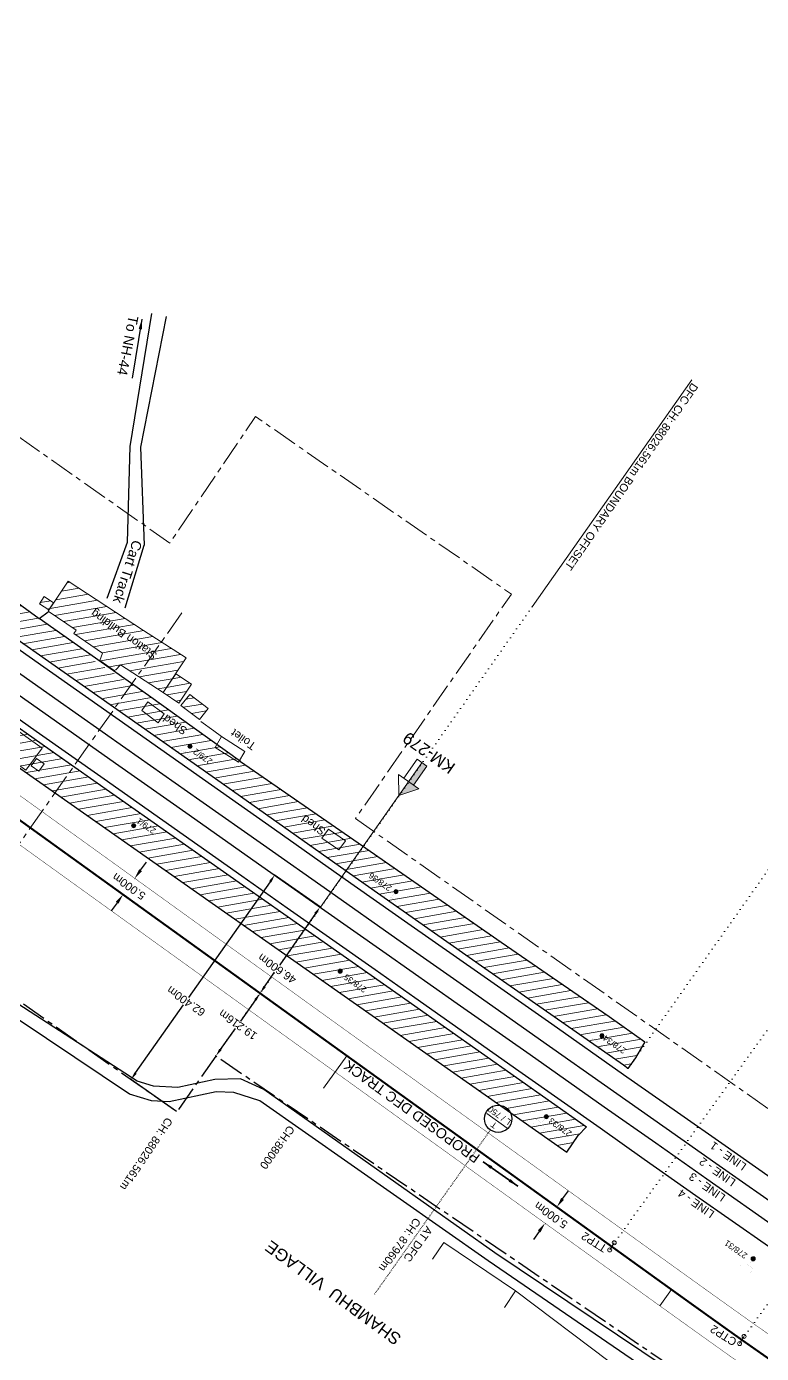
# Model space of a CAD drawing. Header units: metres. Extents: x 658484 to 662957, y 3366848 to 3369569.
# Drawn here: x 661693.5 to 661877.1, y 3367333.2 to 3367664.8 of the extents above; entities that cross this region are included whole.
import ezdxf
from ezdxf.enums import TextEntityAlignment as Align

# ---------------------------------------------------------------- set-up
doc = ezdxf.new("R2010")
doc.units = ezdxf.units.M
doc.header["$MEASUREMENT"] = 0
for name, pattern in [('CENTER', [2, 1.25, -0.25, 0.25, -0.25]), ('Connectivity IR to DFCC$0$DOT', [0.25, 0, -0.25]), ('DOT', [0.25, 0, -0.25]), ('NEW DFCC MAIN LINE - SHAMBHU - 05.03.2020$0$DOT', [0.25, 0, -0.25])]:
    doc.linetypes.add(name, pattern=pattern)
doc.layers.get('Defpoints').update_dxf_attribs({"color": 5, "lineweight": 0})
for name, color, linetype, lineweight in [('Cardinal_Leader', 10, 'Continuous', 0), ('COMMERCIAL_BLD_PUC', 7, 'Continuous', 13), ('COMPOUND_WALL', 7, 'Continuous', 13), ('Existing Chainage', 7, 'Continuous', 0), ('Existing IR Track', 7, 'Continuous', 0), ('Existing Railway Boundary', 36, 'CENTER', 0), ('GOVT_BUILDING', 7, 'Continuous', 13), ('GRILL', 7, 'Continuous', 13), ('KM STONE', 7, 'Continuous', 0), ('NEW DFCC MAIN LINE - SHAMBHU - 05.03.2020$0$EXG GRADES IN PLAN', 7, 'Continuous', 0), ('NEW DFCC MAIN LINE - SHAMBHU - 05.03.2020$0$Proposed Alignment', 7, 'Continuous', 0), ('NEW DFCC MAIN LINE - SHAMBHU - 05.03.2020$0$Proposed Chainage', 7, 'Continuous', 0), ('OHE MAST', 7, 'Continuous', 0), ('OHE MAST TEXT', 7, 'Continuous', 0), ('Proposed Curve_Details', 10, 'Continuous', 0), ('PROPOSED GRADES IN PLAN FOR LINK LINE', 10, 'Continuous', 0), ('Proposed TPTC Chainages', 10, 'Continuous', 0), ('RESIDENTIAL_BL_PUC', 7, 'Continuous', 13), ("SHAMBU STN. SRJ's", 7, 'Continuous', 13), ('SHED', 7, 'Continuous', 13), ('TOPO_TEXT', 7, 'Continuous', 13)]:
    doc.layers.add(name, color=color, linetype=linetype, lineweight=lineweight)
for name, color, linetype in [('CART_TRACK', 34, 'Continuous'), ('details$0$05 02 2020 (PRO)', 7, 'Continuous'), ('DFCC Boundary', 6, 'CENTER'), ('PLATFORM', 7, 'Continuous'), ('SUB_ROAD_EDGE', 34, 'Continuous'), ('Village Name', 7, 'Continuous')]:
    doc.layers.add(name, color=color, linetype=linetype)
doc.styles.add('ARIAL', font='arial.ttf')
doc.styles.add('details$0$PDF Arial', font='arial.ttf')
doc.styles.add('NEW DFCC MAIN LINE - SHAMBHU - 05.03.2020$0$Style-Arial', font='arial.ttf')
doc.styles.get("Standard").update_dxf_attribs({"font": 'arial.ttf'})
doc.styles.add('Style-Arial', font='arial.ttf')
doc.styles.add('Vill txt', font='arial.ttf', dxfattribs={"height": 3})
doc.linetypes.add('F-LINE', pattern='A,0.6,["X",Standard,S=0.3,R=0,X=0,Y=-0.15],0.1', length=0.7)
doc.dimstyles.new('DIM', dxfattribs={"dimtxt": 2.5, "dimasz": 2.5, "dimexe": 0.18, "dimexo": 0.0625, "dimgap": 0.09, "dimtad": 0, "dimtih": 1, "dimtoh": 1, "dimdec": 3, "dimzin": 0, "dimdsep": 46, "dimtxsty": 'Standard', "dimcen": 0.09, "dimadec": 0, "dimazin": 0, "dimtfac": 1, "dimtdec": 3, "dimtofl": 0, "dimtmove": 0, "dimatfit": 3, "dimfxl": 1, "dimtolj": 1, "dimtzin": 0, "dimarcsym": 0})
doc.dimstyles.new('ISO-25', dxfattribs={"dimtxt": 2.5, "dimasz": 2.5, "dimexe": 1.25, "dimexo": 0.625, "dimtad": 1, "dimtxsty": 'Standard', "dimcen": 2.5, "dimadec": 0, "dimazin": 0, "dimtfac": 1, "dimtmove": 0, "dimatfit": 3, "dimfxl": 1, "dimarcsym": 0})
doc.dimstyles.get("Standard").update_dxf_attribs({"dimtxt": 2.5, "dimasz": 2.5, "dimexe": 0.18, "dimexo": 0.0625, "dimgap": 0.09, "dimtad": 0, "dimtih": 1, "dimtoh": 1, "dimdec": 3, "dimzin": 0, "dimdsep": 46, "dimtxsty": 'Standard', "dimcen": 0.09, "dimadec": 0, "dimazin": 0, "dimtfac": 1, "dimtdec": 3, "dimtofl": 0, "dimtmove": 0, "dimatfit": 3, "dimfxl": 1, "dimtolj": 1, "dimtzin": 0, "dimarcsym": 0})
pattern_1 = [(9.818733, (0, 0), (-0.3197468843, 1.8475353664), [])]

# ---------------------------------------------------------------- blocks, each defined once
blk = doc.blocks.new('OHE MAST')
h = blk.add_hatch(color=256)
edge = h.paths.add_edge_path()
edge.add_arc((0, 0), 0.514, 0, 360)
at = {"const_width": 0.01, "flags": 128}
for points in [[(1.5, 3.5), (1.5, 2), (-1.5, 2), (-1.5, 3.5)], [(0, 2), (0, 0)]]:
    blk.add_lwpolyline(points, dxfattribs=at)
blk.add_circle((0, 0), 0.514)
blk = doc.blocks.new('KM POST PLAN')
at = {"extrusion": (0, 0, -1)}
h = blk.add_hatch(color=256, dxfattribs=at)
h.paths.add_polyline_path([(0, -20), (0, -8.47), (3, -8.47), (3, -20)])
h.paths.add_polyline_path([(0, -8.47), (0, 0), (6.25, -8.47), (3, -8.47)], flags=16)
at = {"flags": 128}
for points in [[(0, 0), (-6.25, -8.47), (6.25, -8.47)], [(0, 0), (0, -20)], [(0, 0), (6.25, -8.47)], [(3, -8.47), (3, -20), (-3, -20), (-3, -8.47)]]:
    blk.add_lwpolyline(points, dxfattribs=at)
at = {"style": 'Style-Arial'}
blk.add_attdef('KM-POST', text='', height=6, dxfattribs=at).set_placement((0, -26, -263.95), align=Align.MIDDLE_CENTER)
blk = doc.blocks.new('*D76')
at = {"layer": 'Defpoints', "color": 0, "transparency": 16777216}
for p in [(661766.76, 3367444.82), (661766.84, 3367444.77), (661751.78, 3367423.28)]:
    blk.add_point(p, dxfattribs=at)
at = {"layer": 'DFCC Boundary', "color": 0, "linetype": 'Continuous', "lineweight": -2, "ltscale": 0.5, "transparency": 16777216}
for p, q in [((661766.81, 3367444.79), (661766.99, 3367444.66)), ((661765.7, 3367443.12), (661756.77, 3367430.28)), ((661753, 3367424.86), (661755.5, 3367428.45)), ((661751.83, 3367423.24), (661752.01, 3367423.12))]:
    blk.add_line(p, q, dxfattribs=at)
at = {"layer": 'DFCC Boundary', "color": 0, "transparency": 16777216}
for points in [[(661765.97, 3367442.93), (661765.42, 3367443.31), (661766.84, 3367444.77)], [(661752.73, 3367425.05), (661753.28, 3367424.67), (661751.86, 3367423.22)]]:
    blk.add_solid(points, dxfattribs=at)
at = {"layer": 'DFCC Boundary', "color": 0, "transparency": 16777216, "insert": (661756.13, 3367429.36), "char_height": 2, "attachment_point": 5, "rotation": 145}
blk.add_mtext('\\A1;46.600m', dxfattribs=at)
blk = doc.blocks.new('*D78')
at = {"layer": 'Defpoints', "color": 0, "linetype": 'Continuous', "ltscale": 0.5, "transparency": 16777216}
for p in [(661755.53, 3367452.72), (661766.97, 3367444.68), (661731.06, 3367393.64)]:
    blk.add_point(p, dxfattribs=at)
at = {"layer": 'DFCC Boundary', "color": 0, "linetype": 'Continuous', "lineweight": -2, "ltscale": 0.5, "transparency": 16777216}
for p, q in [((661754.38, 3367451.08), (661734.02, 3367422.14)), ((661766.92, 3367444.71), (661755.39, 3367452.82)), ((661720.78, 3367403.32), (661732.74, 3367420.32)), ((661731.01, 3367393.68), (661719.48, 3367401.79))]:
    blk.add_line(p, q, dxfattribs=at)
at = {"layer": 'DFCC Boundary', "color": 0, "linetype": 'Continuous', "ltscale": 0.5, "transparency": 16777216}
for points in [[(661754.11, 3367451.28), (661754.65, 3367450.89), (661755.53, 3367452.72)], [(661720.51, 3367403.51), (661721.05, 3367403.13), (661719.63, 3367401.69)]]:
    blk.add_solid(points, dxfattribs=at)
at = {"layer": 'DFCC Boundary', "color": 0, "linetype": 'Continuous', "ltscale": 0.5, "transparency": 16777216, "insert": (661733.38, 3367421.23), "char_height": 2, "attachment_point": 5, "rotation": 145}
blk.add_mtext('\\A1;62.400m', dxfattribs=at)
blk = doc.blocks.new('*D119')
at = {"layer": 'Defpoints', "color": 0, "transparency": 16777216}
for p in [(661751.77, 3367423.28), (661751.87, 3367423.21), (661740.8, 3367407.5)]:
    blk.add_point(p, dxfattribs=at)
at = {"layer": 'DFCC Boundary', "color": 0, "linetype": 'Continuous', "lineweight": -2, "ltscale": 0.5, "transparency": 16777216}
for p, q in [((661750.72, 3367421.58), (661746.97, 3367416.27)), ((661751.82, 3367423.24), (661752.02, 3367423.11)), ((661741.95, 3367409.14), (661745.69, 3367414.45)), ((661740.75, 3367407.54), (661740.65, 3367407.61))]:
    blk.add_line(p, q, dxfattribs=at)
at = {"layer": 'DFCC Boundary', "color": 0, "transparency": 16777216}
for points in [[(661750.99, 3367421.39), (661750.44, 3367421.77), (661751.87, 3367423.21)], [(661741.68, 3367409.34), (661742.22, 3367408.95), (661740.8, 3367407.51)]]:
    blk.add_solid(points, dxfattribs=at)
at = {"layer": 'DFCC Boundary', "color": 0, "transparency": 16777216, "insert": (661746.33, 3367415.36), "char_height": 2, "attachment_point": 5, "rotation": 144.8187}
blk.add_mtext('\\A1;19.216m', dxfattribs=at)
blk = doc.blocks.new('*D161')
at = {"layer": 'Defpoints', "color": 0, "transparency": 16777216}
for p in [(661825.98, 3367369.81), (661825.98, 3367369.81), (661823.06, 3367365.75)]:
    blk.add_point(p, dxfattribs=at)
at = {"layer": 'Proposed Curve_Details', "color": 0, "lineweight": -2, "transparency": 16777216}
for p, q in [((661827.44, 3367371.84), (661828.9, 3367373.87)), ((661826.03, 3367369.77), (661826.13, 3367369.7)), ((661823.11, 3367365.72), (661823.2, 3367365.65)), ((661821.59, 3367363.72), (661820.13, 3367361.7))]:
    blk.add_line(p, q, dxfattribs=at)
at = {"layer": 'Proposed Curve_Details', "color": 0, "transparency": 16777216}
for points in [[(661827.78, 3367371.59), (661827.1, 3367372.08), (661825.98, 3367369.81)], [(661821.93, 3367363.48), (661821.26, 3367363.97), (661823.06, 3367365.75)]]:
    blk.add_solid(points, dxfattribs=at)
at = {"layer": 'Proposed Curve_Details', "color": 0, "transparency": 16777216, "insert": (661824.52, 3367367.78), "char_height": 2, "attachment_point": 5, "rotation": 144.8187}
blk.add_mtext('\\A1;5.000m', dxfattribs=at)
blk = doc.blocks.new('*D164')
at = {"layer": 'Defpoints', "color": 0, "transparency": 16777216}
for p in [(661720.56, 3367451.94), (661720.56, 3367451.94), (661717.63, 3367447.88)]:
    blk.add_point(p, dxfattribs=at)
at = {"layer": 'Proposed Curve_Details', "color": 0, "lineweight": -2, "transparency": 16777216}
for p, q in [((661722.02, 3367453.97), (661723.48, 3367455.99)), ((661720.61, 3367451.9), (661720.7, 3367451.83)), ((661717.69, 3367447.84), (661717.78, 3367447.78)), ((661716.17, 3367445.85), (661714.71, 3367443.82))]:
    blk.add_line(p, q, dxfattribs=at)
at = {"layer": 'Proposed Curve_Details', "color": 0, "transparency": 16777216}
for points in [[(661722.36, 3367453.72), (661721.68, 3367454.21), (661720.56, 3367451.94)], [(661716.51, 3367445.61), (661715.83, 3367446.1), (661717.63, 3367447.88)]]:
    blk.add_solid(points, dxfattribs=at)
at = {"layer": 'Proposed Curve_Details', "color": 0, "transparency": 16777216, "insert": (661719.1, 3367449.91), "char_height": 2, "attachment_point": 5, "rotation": 144.8187}
blk.add_mtext('\\A1;5.000m', dxfattribs=at)

msp = doc.modelspace()

# ---------------------------------------------------------------- hatches: boundary and pattern name
at = {"layer": 'PLATFORM', "linetype": 'Continuous', "lineweight": 9}
h = msp.add_hatch(dxfattribs=at)
h.set_pattern_fill('ANSI31', scale=15, angle=180)
h.set_pattern_definition(pattern_1)
h.paths.add_polyline_path([(661556.391, 3367606.436), (661558.272, 3367605.084), (661598.704, 3367576.574), (661632.001, 3367553.283), (661665.105, 3367529.919), (661692.826, 3367510.44), (661740.694, 3367476.792), (661773.375, 3367453.746), (661808.025, 3367429.433), (661842.63, 3367405.224), (661843.759, 3367404.413), (661845.623, 3367407.108), (661847.962, 3367411.104), (661812.074, 3367435.987), (661777.6451, 3367459.9375), (661745.0296, 3367482.5002), (661727.9162, 3367494.7949), (661723.97, 3367497.63), (661710.715, 3367506.068), (661710.3175, 3367507.239), (661697.9559, 3367515.9394), (661696.0659, 3367517.2851), (661670.739, 3367535.7645), (661637.0856, 3367559.076), (661603.2412, 3367582.6625), (661562.8602, 3367610.9235), (661558.284, 3367609.063)])
h = msp.add_hatch(dxfattribs=at)
h.set_pattern_fill('ANSI31', scale=15, angle=180)
h.set_pattern_definition(pattern_1)
h.paths.add_polyline_path([(661544.8774, 3367582.5508), (661584.0621, 3367555.0935), (661623.4567, 3367527.4891), (661663.829, 3367499.159), (661695.0625, 3367477.2112), (661750.8542, 3367438.0061), (661785.5166, 3367413.6487), (661828.449, 3367383.48), (661831.343, 3367387.697), (661833.384, 3367389.827), (661789.675, 3367420.696), (661757.821, 3367443.029), (661700.883, 3367483.02), (661668.294, 3367506.067), (661627.995, 3367534.376), (661589.208, 3367561.409), (661548.875, 3367589.87)])
h = msp.add_hatch(dxfattribs=at)
h.set_pattern_fill('ANSI31', scale=15, angle=180)
h.set_pattern_definition(pattern_1)
h.paths.add_polyline_path([(661703.957, 3367526.184), (661698.956, 3367518.661), (661705.95, 3367513.978), (661705.356, 3367513.086), (661712.536, 3367508.222), (661711.854, 3367506.38), (661715.455, 3367503.908), (661715.833, 3367504.06), (661717.037, 3367505.267), (661721.2416, 3367502.5276), (661727.2121, 3367511.0044), (661722.783, 3367513.89)])
h.paths.add_polyline_path([(661733.372, 3367506.991), (661727.2121, 3367511.0044), (661721.2416, 3367502.5276), (661727.626, 3367498.368)])
h.paths.add_polyline_path([(661727.5971, 3367508.7178), (661710.6532, 3367520.6559), (661708.3878, 3367517.4407), (661725.3317, 3367505.5025)], flags=9)
h = msp.add_hatch(dxfattribs=at)
h.set_pattern_fill('ANSI31', scale=15, angle=180)
h.set_pattern_definition(pattern_1)
h.paths.add_polyline_path([(661700.2741, 3367520.8159), (661697.945, 3367522.359), (661696.746, 3367520.559), (661699.075, 3367519.016)])
h = msp.add_hatch(dxfattribs=at)
h.set_pattern_fill('ANSI31', scale=15, angle=180)
h.set_pattern_definition(pattern_1)
h.paths.add_polyline_path([(661734.777, 3367500.446), (661730.828, 3367503.069), (661727.626, 3367498.368), (661731.575, 3367495.745)])
h = msp.add_hatch(dxfattribs=at)
h.set_pattern_fill('ANSI31', scale=15, angle=180)
h.set_pattern_definition(pattern_1)
h.paths.add_polyline_path([(661734.2861, 3367497.8941), (661732.087, 3367495.16), (661736.713, 3367491.634), (661738.912, 3367494.368)])

# ---------------------------------------------------------------- linework, layer by layer
at = {"layer": 'Cardinal_Leader', "linetype": 'Continuous', "lineweight": 13}
for p, q in [((661839.1979, 3367359.0734), (661840.3268, 3367360.8691)), ((661871.65, 3367335.6886), (661872.7789, 3367337.4843))]:
    msp.add_line(p, q, dxfattribs=at)
for centre in [(661840.3268, 3367360.8691), (661839.1979, 3367359.0734), (661872.7789, 3367337.4843), (661871.65, 3367335.6886)]:
    msp.add_circle(centre, 0.5, dxfattribs=at)
at = {"layer": 'CART_TRACK', "linetype": 'Continuous'}
for points in [[(661718.779, 3367535.97, 268.38), (661719.392, 3367559.801, 268.163), (661724.797, 3367593.06, 268.26)], [(661728.39, 3367592.281, 268.22), (661721.99, 3367559.678, 268.173), (661722.877, 3367535.172, 268.392)]]:
    msp.add_polyline3d(points, dxfattribs=at)
at = {"layer": 'COMMERCIAL_BLD_PUC', "linetype": 'Continuous'}
msp.add_polyline3d([(661794.9635, 3367356.8139, 268.565), (661797.761, 3367360.958, 268.565), (661815.684, 3367348.859, 268.493), (661812.8865, 3367344.7149, 268.493)], dxfattribs=at)
at = {"layer": 'COMPOUND_WALL', "linetype": 'Continuous', "elevation": 267.778}
msp.add_lwpolyline([(661839.05, 3367331.235), (661815.684, 3367348.859)], dxfattribs=at)
at = {"layer": 'DFCC Boundary', "color": 6, "linetype": 'Continuous', "lineweight": 13, "ltscale": 5, "flags": 128}
msp.add_lwpolyline([(661859.672, 3367576.5036), (661819.8188, 3367519.7678)], dxfattribs=at)
at = {"layer": 'DFCC Boundary', "color": 6, "linetype": 'DOT', "lineweight": 13, "ltscale": 5, "flags": 128}
msp.add_lwpolyline([(661819.8188, 3367519.7678), (661741.1824, 3367408.0402)], dxfattribs=at)
at = {"layer": 'DFCC Boundary', "lineweight": 25, "ltscale": 5, "flags": 128}
for points in [[(661561.822, 3367512.5773), (661580.052, 3367499.8194), (661600.3403, 3367485.5773), (661620.9405, 3367471.1157), (661641.0444, 3367456.9932), (661661.6649, 3367442.5075), (661679.7841, 3367429.7385), (661698.1839, 3367416.7718), (661714.1693, 3367405.5254), (661730.4727, 3367394.0552), (661731.0612, 3367393.6416)], [(661740.8048, 3367407.503), (661731.0612, 3367393.6416)], [(661912.4554, 3367290.4105), (661740.8048, 3367407.503)]]:
    msp.add_lwpolyline(points, dxfattribs=at)
at = {"layer": 'Existing Chainage', "color": 0, "linetype": 'Continuous', "lineweight": 13, "flags": 128}
msp.add_lwpolyline([(661786.5582, 3367472.6377), (661766.9455, 3367444.6917)], dxfattribs=at)
at = {"layer": 'Existing IR Track', "lineweight": 25, "flags": 128}
for points in [[(661682.3105, 3367515.7197), (661703.7638, 3367500.6203), (661721.1245, 3367488.405), (661739.7317, 3367475.3126), (661755.4563, 3367464.2051), (661772.2812, 3367452.3205), (661788.7663, 3367440.7662), (661806.9876, 3367427.9949), (661824.7106, 3367415.5522), (661842.6539, 3367402.9548), (661856.1072, 3367393.5113), (661868.0062, 3367385.1589), (661887.134, 3367371.7381)], [(661679.5258, 3367511.7639), (661700.5631, 3367496.9761), (661718.3425, 3367484.4549), (661736.7798, 3367471.4704), (661752.6965, 3367460.2822), (661769.3014, 3367448.6102), (661786.0069, 3367436.8511), (661804.3162, 3367423.963), (661821.915, 3367411.5839), (661840.1262, 3367398.7741), (661853.2972, 3367389.5207), (661865.7255, 3367380.7891), (661884.3133, 3367367.7344)], [(661676.9134, 3367508.0537), (661697.5723, 3367493.541), (661715.7297, 3367480.7451), (661734.1294, 3367467.7785), (661750.0744, 3367456.5606), (661766.3782, 3367445.0901), (661783.3898, 3367433.1327), (661801.1069, 3367420.6794), (661819.3138, 3367407.8881), (661837.8507, 3367394.865), (661850.6913, 3367385.822), (661863.43, 3367376.8508), (661881.6969, 3367364.018)], [(661674.1156, 3367504.0834), (661695.9624, 3367488.7329), (661712.9363, 3367476.7774), (661747.2781, 3367452.5888), (661758.6342, 3367444.5902), (661780.5838, 3367429.1515), (661790.5248, 3367422.1593), (661816.4792, 3367403.8641), (661836.7747, 3367389.5578), (661847.8424, 3367381.7754), (661860.7394, 3367372.7075), (661878.8527, 3367359.9837)]]:
    msp.add_lwpolyline(points, dxfattribs=at)
at = {"layer": 'Existing Railway Boundary', "ltscale": 5, "flags": 128}
msp.add_lwpolyline([(661261.7916, 3367825.2642), (661281.9673, 3367853.5492), (661519.2212, 3367686.6915), (661517.7393, 3367684.5844), (661729.3129, 3367535.7068), (661750.7414, 3367567.33), (661814.6324, 3367522.9577), (661775.683, 3367466.875), (662181.4064, 3367181.5761)], dxfattribs=at)
at = {"layer": 'GOVT_BUILDING', "linetype": 'Continuous'}
for points in [[(661727.626, 3367498.368), (661717.037, 3367505.267), (661715.833, 3367504.06), (661715.455, 3367503.908), (661711.854, 3367506.38), (661712.536, 3367508.222), (661705.356, 3367513.086), (661705.95, 3367513.978), (661698.956, 3367518.661), (661703.957, 3367526.184), (661722.783, 3367513.89), (661733.372, 3367506.991)], [(661699.075, 3367519.016), (661696.746, 3367520.559), (661697.945, 3367522.359), (661700.2741, 3367520.8159)], [(661734.777, 3367500.446), (661731.575, 3367495.745), (661727.626, 3367498.368), (661730.828, 3367503.069)], [(661738.912, 3367494.368), (661736.713, 3367491.634), (661732.087, 3367495.16), (661734.2861, 3367497.8941)], [(661696.576, 3367478.703), (661697.907, 3367480.551), (661696.017, 3367481.903), (661694.6859, 3367480.0548)]]:
    msp.add_lwpolyline(points, close=True, dxfattribs=at)
at = {"layer": 'GRILL', "linetype": 'Continuous'}
msp.add_polyline3d([(661737.089, 3367491.091, 269.474), (661740.336, 3367488.777, 269.732), (661742.2581, 3367487.3446, 270.598)], dxfattribs=at)
at = {"layer": 'NEW DFCC MAIN LINE - SHAMBHU - 05.03.2020$0$EXG GRADES IN PLAN', "color": 1, "linetype": 'NEW DFCC MAIN LINE - SHAMBHU - 05.03.2020$0$DOT', "ltscale": 5}
for points in [[(661907.5406, 3367454.3787), (661839.7178, 3367359.9094)], [(661872.2145, 3367336.5865), (661938.6988, 3367429.4527), (661935.2461, 3367431.9246), (661938.8888, 3367436.8035)]]:
    msp.add_lwpolyline(points, dxfattribs=at)
at = {"layer": 'NEW DFCC MAIN LINE - SHAMBHU - 05.03.2020$0$Proposed Alignment', "color": 1, "lineweight": 30, "const_width": 0.5, "flags": 128}
msp.add_lwpolyline([(662022.0284, 3367235.6498, -0.01290533), (661872.2145, 3367336.5865), (661868.1433, 3367339.4892), (661864.0757, 3367342.3969), (661860.0113, 3367345.309), (661855.9495, 3367348.2247), (661851.8897, 3367351.1434), (661847.8316, 3367354.0642), (661843.7744, 3367356.9864), (661839.7178, 3367359.9094), (660850.004, 3368073.0882)], format="xyb", dxfattribs=at)
at = {"layer": 'NEW DFCC MAIN LINE - SHAMBHU - 05.03.2020$0$Proposed Alignment', "color": 1, "linetype": 'F-LINE', "lineweight": 18, "ltscale": 5, "const_width": 0.1, "flags": 128}
for points in [[(662107.6074, 3367187.6497), (662058.5106, 3367218.5243), (662054.2782, 3367221.1861), (662050.0468, 3367223.8482), (662045.8172, 3367226.5114), (662041.5898, 3367229.1763), (662037.365, 3367231.8438), (662033.1456, 3367234.5131), (662028.928, 3367237.1877), (662024.7114, 3367239.869, -0.01290533), (661875.1144, 3367340.6597), (661871.0485, 3367343.5585), (661866.9856, 3367346.4629), (661862.9234, 3367349.3734), (661858.8652, 3367352.2866), (661854.8084, 3367355.2031), (661850.7524, 3367358.1223), (661846.6967, 3367361.0435), (661842.6407, 3367363.966), (661305.8378, 3367750.7813)], [(662101.8454, 3367179.476), (662052.7487, 3367210.3506), (662048.5162, 3367213.0123), (662044.2849, 3367215.6744), (662040.0552, 3367218.3376), (662035.8278, 3367221.0025), (662031.603, 3367223.67), (662027.3837, 3367226.3393), (662023.166, 3367229.0139), (662018.9494, 3367231.6952, -0.01290533), (661869.3524, 3367332.4859), (661865.2865, 3367335.3848), (661861.2237, 3367338.2891), (661857.1614, 3367341.1997), (661853.1032, 3367344.1128), (661849.0464, 3367347.0293), (661844.9904, 3367349.9486), (661840.9347, 3367352.8698), (661836.8788, 3367355.7923), (661300.0759, 3367742.6075)]]:
    msp.add_lwpolyline(points, format="xyb", dxfattribs=at)
at = {"layer": 'NEW DFCC MAIN LINE - SHAMBHU - 05.03.2020$0$Proposed Chainage', "color": 1, "linetype": 'Continuous', "lineweight": 0, "flags": 128}
for points in [[(661767.6678, 3367399.5022), (661773.514, 3367407.6152)], [(661851.7308, 3367345.0991), (661854.649, 3367349.1592)]]:
    msp.add_lwpolyline(points, dxfattribs=at)
at = {"layer": 'PLATFORM', "linetype": 'Continuous'}
for points in [[(661560.178, 3367608.133, 269.973), (661562.668, 3367611.025, 268.965), (661635.395, 3367560.245, 270.02), (661669.684, 3367536.536, 270.366), (661696.665, 3367516.848, 270.229), (661698.926, 3367518.564, 270.418)], [(661845.623, 3367407.108, 270.491), (661843.759, 3367404.413, 270.473), (661842.63, 3367405.224, 270.643), (661808.025, 3367429.433, 270.689), (661773.375, 3367453.746, 270.719), (661740.694, 3367476.792, 270.721), (661692.826, 3367510.44, 270.623), (661665.105, 3367529.919, 270.549), (661632.001, 3367553.283, 270.599), (661598.704, 3367576.574, 270.567), (661558.272, 3367605.084, 270.59), (661556.391, 3367606.436, 270.379)], [(661548.875, 3367589.87, 270.411), (661544.85, 3367582.57, 269.743), (661635.092, 3367519.336, 270.236), (661644.291, 3367512.83, 270.279), (661663.829, 3367499.159, 270.193), (661828.449, 3367383.48, 269.859), (661831.343, 3367387.697, 270.379)], [(661548.875, 3367589.87, 270.411), (661589.208, 3367561.409, 270.335), (661627.995, 3367534.376, 270.367), (661668.294, 3367506.067, 270.53), (661700.883, 3367483.02, 270.592), (661757.821, 3367443.029, 270.607), (661789.675, 3367420.696, 270.594), (661833.384, 3367389.827, 270.574), (661831.343, 3367387.697, 270.379)], [(661746.948, 3367481.122, 270.655), (661723.97, 3367497.63, 270.648), (661696.665, 3367516.848, 270.229)], [(661746.939, 3367481.128, 270.657), (661776.388, 3367460.812, 270.522), (661812.074, 3367435.987, 270.643), (661839.027, 3367417.429, 270.011), (661847.962, 3367411.104, 270.104), (661845.623, 3367407.108, 270.491)]]:
    msp.add_polyline3d(points, dxfattribs=at)
at = {"layer": 'Proposed Curve_Details', "color": 1}
msp.add_lwpolyline([(661813.622, 3367389.5423), (661808.5221, 3367393.1373)], dxfattribs=at)
at = {"layer": 'Proposed Curve_Details', "color": 1, "linetype": 'Connectivity IR to DFCC$0$DOT'}
msp.add_lwpolyline([(661780.4721, 3367348.0357), (661809.3973, 3367389.0684)], dxfattribs=at)
at = {"layer": 'Proposed Curve_Details', "color": 1, "lineweight": 30}
msp.add_circle((661811.353, 3367391.8637), 3.4115, dxfattribs=at)
at = {"layer": 'RESIDENTIAL_BL_PUC', "linetype": 'Continuous'}
msp.add_lwpolyline([(661746.451, 3367480.957), (661740.638, 3367484.633), (661742.2581, 3367487.3446), (661748.057, 3367483.645)], close=True, dxfattribs=at)
at = {"layer": "SHAMBU STN. SRJ's", "color": 7, "linetype": 'CENTER', "lineweight": 15, "ltscale": 5}
msp.add_line((661732.3245, 3367518.2629), (661640.886, 3367388.4414), dxfattribs=at)
at = {"layer": "SHAMBU STN. SRJ's", "linetype": 'DOT', "lineweight": 13, "ltscale": 5, "flags": 128}
msp.add_lwpolyline([(661843.759, 3367404.413), (661890.2463, 3367470.297)], dxfattribs=at)
at = {"layer": 'SHED', "linetype": 'Continuous'}
for points in [[(661726.419, 3367490.806, 270.84), (661722.3, 3367493.831, 270.845), (661723.808, 3367496.053, 270.846), (661727.927, 3367493.028, 270.846)], [(661681.326, 3367487.59, 270.223), (661685.352, 3367493.067, 270.619), (661697.406, 3367484.447, 270.627), (661693.3732, 3367478.9607, 270.627)], [(661771.562, 3367459.083, 270.69), (661767.33, 3367462.006, 270.695), (661768.992, 3367464.216, 270.694), (661773.224, 3367461.293, 270.694)]]:
    msp.add_polyline3d(points, close=True, dxfattribs=at)
at = {"layer": 'SUB_ROAD_EDGE', "linetype": 'Continuous'}
for points in [[(662144.9171, 3367129.8132), (662122.554, 3367145.527), (662086.997, 3367170.811), (662059.312, 3367193.422), (662025.32, 3367221.029), (661992.933, 3367242.991), (661952.843, 3367265.573), (661923.296, 3367282.787), (661885.394, 3367308.14), (661853.314, 3367329.6), (661810.532, 3367358.333), (661752.835, 3367399.2), (661746.985, 3367401.864), (661740.561, 3367401.649), (661731.315, 3367399.696), (661725.238, 3367399.993), (661721.124, 3367401.244), (661686.817, 3367423.462), (661645.738, 3367450.623), (661596.205, 3367481.922), (661547.614, 3367509.425), (661522.503, 3367521.18)], [(661949.1756, 3367264.2203), (661922.38, 3367279.428), (661883.89, 3367304.925), (661851.945, 3367326.829), (661808.826, 3367356.372), (661751.806, 3367396.318), (661745.286, 3367398.426), (661740.865, 3367398.582), (661729.124, 3367396.127), (661724.737, 3367396.322), (661719.268, 3367398.004), (661684.75, 3367421.092), (661643.926, 3367447.617), (661594.442, 3367479.558), (661545.891, 3367506.98), (661521.5569, 3367518.2026)]]:
    msp.add_lwpolyline(points, dxfattribs=at)
for points in [[(661713.665, 3367521.923, 268.564), (661718.759, 3367535.956, 268.395)], [(661718.195, 3367519.508, 268.562), (661722.872, 3367535.173, 268.392)]]:
    msp.add_polyline3d(points, dxfattribs=at)

# ---------------------------------------------------------------- block references
at = {"layer": 'KM STONE'}
ref = msp.add_blockref('KM POST PLAN', (661786.5582, 3367472.6377), dxfattribs=dict(at, xscale=0.5000000000000017, yscale=0.5000000000000017, zscale=0.5000000000000017, rotation=144.8957112836983))
ref.add_attrib('KM-POST', 'KM-279', dxfattribs={"layer": '0', "height": 3, "rotation": 144.895711, "style": 'Style-Arial'}).set_placement((661794.0341, 3367483.2731), align=Align.MIDDLE_CENTER)
at = {"layer": 'OHE MAST', "color": 2, "rotation": 143.390831856612}
for p in [(661734.352, 3367484.938), (661720.3, 3367465.094), (661785.799, 3367448.603), (661771.865, 3367428.738), (661837.251, 3367412.572), (661823.379, 3367392.39), (661823.382, 3367392.387), (661875.039, 3367356.87)]:
    msp.add_blockref('OHE MAST', p, dxfattribs=at)

# ---------------------------------------------------------------- texts
at = {"layer": 'CART_TRACK', "linetype": 'Continuous'}
for s, rotation, p in [('To NH-44', 258.894, (661718.8278, 3367585.0682)), ('Cart Track', 251.989877, (661718.7675, 3367528.5304))]:
    msp.add_text(s, height=2.5, rotation=rotation, dxfattribs=at).set_placement(p, align=Align.MIDDLE_CENTER)
at = {"layer": 'details$0$05 02 2020 (PRO)', "color": 1, "style": 'details$0$PDF Arial'}
msp.add_text('PROPOSED DFC TRACK', height=2.507069, rotation=144, dxfattribs=at).set_placement((661807.0159, 3367382.6301))
at = {"layer": 'DFCC Boundary', "color": 6, "linetype": 'Continuous', "ltscale": 5}
for s, rotation, p in [('DFC CH: 88026.561m BOUNDARY OFFSET', 235.277329, (661859.7744, 3367575.91)), ('CH: 88026.561m', 236.152377, (661728.4953, 3367392.3934))]:
    msp.add_text(s, height=2, rotation=rotation, dxfattribs=at).set_placement(p)
at = {"layer": 'NEW DFCC MAIN LINE - SHAMBHU - 05.03.2020$0$Proposed Chainage', "color": 1, "lineweight": 0, "insert": (661759.8267, 3367389.8182), "char_height": 2, "attachment_point": 4, "rotation": 234.223822, "line_spacing_factor": 0.6, "style": 'NEW DFCC MAIN LINE - SHAMBHU - 05.03.2020$0$Style-Arial'}
msp.add_mtext('CH:88000', dxfattribs=at)
at = {"layer": 'OHE MAST TEXT', "style": 'ARIAL'}
for s, p in [('279/2', (661737.5591, 3367482.3497)), ('279/1', (661723.4056, 3367465.03)), ('278/36', (661781.8571, 3367451.0638)), ('278/35', (661775.6348, 3367425.679)), ('278/34', (661840.4021, 3367410.416)), ('278/33', (661826.8417, 3367389.7257)), ('278/31', (661870.7082, 3367359.2111))]:
    msp.add_text(s, height=1.5, rotation=145, dxfattribs=at).set_placement(p, align=Align.MIDDLE_CENTER)
at = {"layer": 'Proposed Curve_Details', "color": 1, "char_height": 1.5, "attachment_point": 1, "rotation": 144.818733}
for s, insert, width in [('L / 750', (661813.8368, 3367390.1803), 7.640496), ('T', (661810.3605, 3367389.3004), 1.2309)]:
    msp.add_mtext(s, dxfattribs=dict(at, insert=insert, width=width))
at = {"layer": 'PROPOSED GRADES IN PLAN FOR LINK LINE', "linetype": 'Continuous', "lineweight": 0, "insert": (661792.8093, 3367365.6933), "char_height": 2, "attachment_point": 4, "rotation": 234.239887, "line_spacing_factor": 1.08, "style": 'Style-Arial'}
msp.add_mtext('AT DFC \\PCH: 87960m', dxfattribs=at)
at = {"layer": 'Proposed TPTC Chainages', "linetype": 'Continuous', "lineweight": 0, "char_height": 2, "attachment_point": 4, "rotation": 147.770395, "line_spacing_factor": 0.6, "style": 'ARIAL'}
for s, insert in [('\\pxsm1;TTP2', (661838.1766, 3367359.1918)), ('\\pxsm1;CTP2', (661870.6288, 3367335.8071))]:
    msp.add_mtext(s, dxfattribs=dict(at, insert=insert))
at = {"layer": "SHAMBU STN. SRJ's", "color": 7, "style": 'ARIAL'}
for s, p in [('LINE - 1', (661873.5423, 3367380.4169)), ('LINE - 2', (661870.8603, 3367376.4597)), ('LINE - 3', (661868.304, 3367372.6574)), ('LINE - 4', (661865.5354, 3367368.5213))]:
    msp.add_text(s, height=2, rotation=145.007093, dxfattribs=at).set_placement(p)
at = {"layer": 'TOPO_TEXT', "style": 'ARIAL'}
for s, p in [('Station Building', (661717.8329, 3367512.8528)), ('Shed', (661730.6421, 3367490.3068)), ('Shed', (661765.1897, 3367465.2344))]:
    msp.add_text(s, height=2, rotation=144.832787, dxfattribs=at).set_placement(p, align=Align.MIDDLE_CENTER)
msp.add_text('Toilet', height=2, rotation=144.832787, dxfattribs=at).set_placement((661751.0555, 3367485.4514))
at = {"layer": 'Village Name', "style": 'Vill txt'}
msp.add_text('SHAMBHU  VILLAGE', height=3, rotation=143.672966, dxfattribs=at).set_placement((661787.4047, 3367337.4902))

# ---------------------------------------------------------------- dimensions: what is measured, and where the dimension line sits
at = {"layer": 'DFCC Boundary', "linetype": 'Continuous', "ltscale": 0.5}
dim = msp.add_linear_dim(base=(661755.5323, 3367452.7207), p1=(661731.0628, 3367393.6405), p2=(661766.9681, 3367444.6751), angle=54.871772, dimstyle='DIM', override={"dimtxt": 2, "dimasz": 2, "dimpost": 'm'}, dxfattribs=at)
dim.commit()
dim.dimension.update_dxf_attribs({"geometry": '*D78', "text_midpoint": (661733.3767, 3367421.2294), "dimtype": 161, "text_rotation": 145})
dim = msp.add_linear_dim(base=(661766.8397, 3367444.7663), p1=(661751.7767, 3367423.279), p2=(661766.7557, 3367444.8247), angle=55.192165, text='46.600m', dimstyle='DIM', override={"dimtxt": 2, "dimasz": 2, "dimdec": 3, "dimpost": 'm'}, dxfattribs=at)
dim.commit()
dim.dimension.update_dxf_attribs({"geometry": '*D76', "text_midpoint": (661756.1317, 3367429.3641), "dimtype": 161, "text_rotation": 145})
dim = msp.add_linear_dim(base=(661751.8682, 3367423.2144), p1=(661740.8048, 3367407.503), p2=(661751.7739, 3367423.2809), angle=234.818733, dimstyle='DIM', override={"dimtxt": 2, "dimasz": 2, "dimpost": 'm', "dimtxsty": 'Standard'}, dxfattribs=at)
dim.commit()
dim.dimension.update_dxf_attribs({"geometry": '*D119', "text_midpoint": (661746.3325, 3367415.3615)})
at = {"layer": 'Proposed Curve_Details', "color": 1}
for p1, p2, picture, middle in [((661717.6345, 3367447.8815), (661720.5576, 3367451.938), '*D164', (661719.0961, 3367449.9097)), ((661823.0562, 3367365.7527), (661825.9793, 3367369.8092), '*D161', (661824.5178, 3367367.781))]:
    dim = msp.add_aligned_dim(p1=p1, p2=p2, distance=0, dimstyle='Standard', override={"dimtxt": 2, "dimpost": 'm', "dimaunit": 1, "dimadec": 4}, dxfattribs=at)
    dim.commit()
    dim.dimension.update_dxf_attribs({"geometry": picture, "text_midpoint": middle})

# ---------------------------------------------------------------- leaders
at = {"layer": 'NEW DFCC MAIN LINE - SHAMBHU - 05.03.2020$0$Proposed Alignment', "color": 1, "lineweight": 0}
for points in [[(661807.598, 3367381.1026), (661816.2262, 3367375.0209)], [(661816.2262, 3367375.0209), (661807.598, 3367381.1026)]]:
    msp.add_leader(points, dimstyle='Standard', override={"dimgap": 0.09, "dimtad": 0, "dimaunit": 1, "dimadec": 4}, dxfattribs=at)
at = {"layer": 'SUB_ROAD_EDGE', "linetype": 'Continuous'}
msp.add_leader([(661722.3516, 3367591.6586), (661719.9091, 3367576.8935)], dimstyle='ISO-25', override={"dimtxt": 0.5, "dimasz": 2.5, "dimtad": 0}, dxfattribs=at)

doc.saveas('drawing.dxf')
